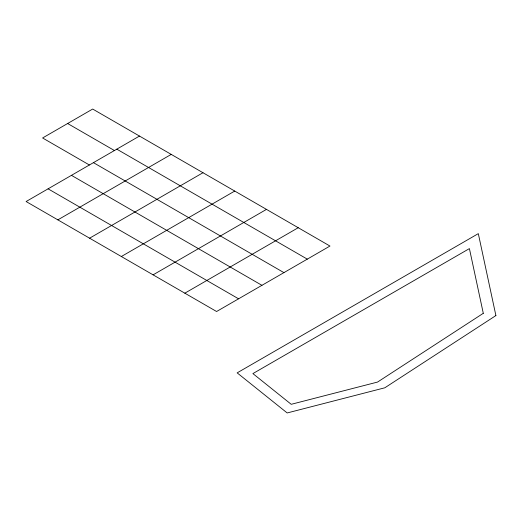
<?xml version="1.0" encoding="UTF-8"?>
<svg xmlns="http://www.w3.org/2000/svg" width="522" height="522" viewBox="0 0 522 522"><rect width="100%" height="100%" fill="white"/><g stroke="black" fill="none" stroke-linecap="round" stroke-linejoin="round"><path stroke-width="0.78" d="M139.485 136.066L26.1 201.531L216.584 311.51L329.969 246.045L92.688 109.046L42.595 137.971L89.392 164.991M57.851 219.86L171.236 154.395M89.595 238.189L202.98 172.73M121.345 256.517L234.73 191.059M153.09 274.846L266.474 209.387M184.84 293.175L298.225 227.716M116.811 149.161L307.295 259.134M67.638 123.512L114.435 150.532M93.445 162.649L283.929 272.628M71.455 175.346L261.94 285.325M48.089 188.833L238.574 298.812M483.294 313.311L377.55 382.065L291.217 404.309L252.896 373.595L469.408 248.596L483.294 313.311M495.9 315.569L384.818 387.794L287.185 412.954L237.158 372.865L478.315 233.634L495.9 315.569"/></g></svg>
